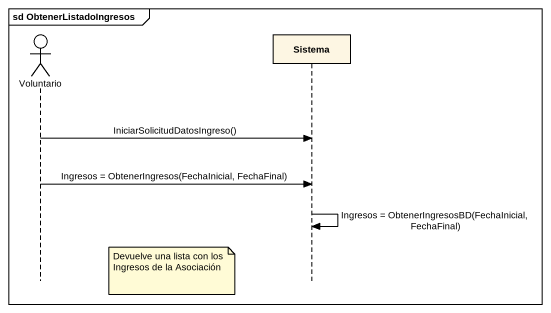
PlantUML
@startuml
mainframe sd ObtenerListadoIngresos
hide footbox
actor Voluntario
participant Sistema

Voluntario -> Sistema : IniciarSolicitudDatosIngreso()
Voluntario -> Sistema : Ingresos = ObtenerIngresos(FechaInicial, FechaFinal)
Sistema -> Sistema : Ingresos = ObtenerIngresosBD(FechaInicial, FechaFinal)
note right of Voluntario : Devuelve una lista con los Ingresos de la Asociación
@enduml
